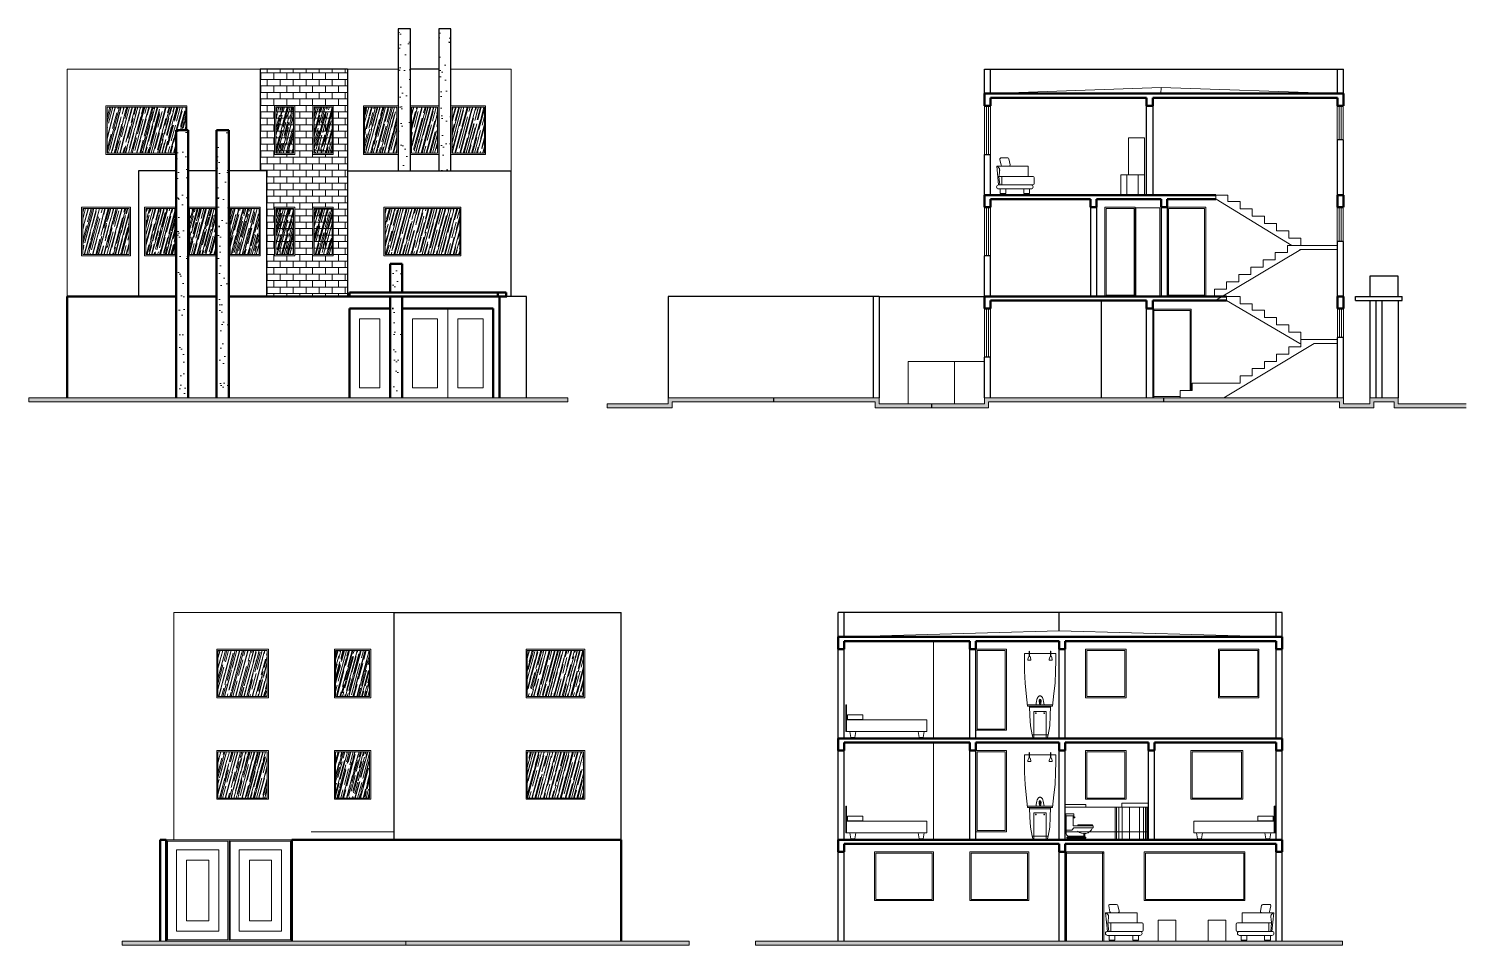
# Model space of a CAD drawing. Header units: millimetres. Extents: x 230.7 to 280.7, y 97.4 to 148.3.
# Drawn here: x 230.68 to 266.12, y 97.4 to 120 of the extents above; entities that cross this region are included whole.
import ezdxf

# ---------------------------------------------------------------- set-up
doc = ezdxf.new("R2010")
doc.units = ezdxf.units.MM
doc.header["$MEASUREMENT"] = 0
for name, color, linetype, lineweight in [('ACABADOS', 46, 'Continuous', 9), ('BOYAS Y COTAS', 4, 'Continuous', 20), ('CANCELERIA', 5, 'Continuous', 15), ('FOLLAJE Y MUEBLES', 3, 'Continuous', 9), ('MURESTES', 5, 'Continuous', 30), ('MUROS', 1, 'Continuous', 50)]:
    doc.layers.add(name, color=color, linetype=linetype, lineweight=lineweight)
pattern_1 = [(37.5, (4.4027, 8.98925), (-0.01574834, 0.48170594), [0, -0.38, 0, -0.425, 0, -0.40625]), (7.5, (4.4027, 8.98925), (0.4424442, 0.7055365), [0, -0.205, 0, -0.3425, 0, -0.13125]), (327.5, (4.0952, 8.98925), (0.77853547, 0.00141476), [0, -0.125, 0, -0.45, 0, -0.5875]), (317.5, (4.0952, 8.98925), (0.7515317, 0.2194189), [0, -0.0625, 0, -0.295, 0, -0.3375])]
pattern_2 = [(75, (4.40269, 8.98925), (-0.039652393, 0.238385586), [1.5, -0.2, 0.5, -0.1]), (75, (4.38882, 9.13066), (-0.15435004, -0.06216965), [0.3, -0.033, 0.6, -0.075]), (75, (4.33353, 9.05955), (0.069868873, 0.519622306), [0.8, -0.14, 0.4, -0.1])]

# ---------------------------------------------------------------- blocks, each defined once
blk = doc.blocks.new('A$C4D535CCF')
for p, q in [((0.595, 0.711), (0.626, 0.856)), ((0.655, 0.88), (0.822, 0.88)), ((0.82, 0.699), (0.851, 0.844)), ((0, 0.395), (0, 0.245)), ((0.03, 0.425), (0.872, 0.425)), ((0.148, 0.675), (0.928, 0.675)), ((0.148, 0.675), (0.148, 0.425)), ((0.928, 0.675), (0.26, 0.675)), ((0.587, 0.675), (0.815, 0.675)), ((0.791, 0.675), (0.624, 0.675)), ((0.8, 0.425), (0.8, 0.215)), ((0.815, 0.675), (0.815, 0.675)), ((0.85, 0.215), (0.872, 0.425)), ((0.88, 0.215), (0.928, 0.675)), ((0.03, 0.215), (0.88, 0.215)), ((0.08, 0.115), (0.88, 0.115)), ((0.119, 0.115), (0.119, 0)), ((0.119, 0), (0.259, 0)), ((0.259, 0.115), (0.259, 0)), ((0.701, 0.115), (0.701, 0)), ((0.841, 0), (0.701, 0)), ((0.841, 0.115), (0.841, 0))]:
    blk.add_line(p, q)
blk.add_lwpolyline([(0.872, 0.425), (0.868, 0.457), (0.865, 0.483), (0.862, 0.505), (0.859, 0.522), (0.858, 0.536), (0.856, 0.548), (0.855, 0.557), (0.855, 0.566), (0.854, 0.574), (0.854, 0.582), (0.855, 0.589), (0.856, 0.596), (0.857, 0.603), (0.859, 0.61), (0.862, 0.617), (0.865, 0.624), (0.869, 0.63), (0.874, 0.637), (0.879, 0.643), (0.886, 0.65), (0.895, 0.656), (0.904, 0.662), (0.915, 0.669), (0.928, 0.675)])
for centre, radius, start, end in [((0.624, 0.705), 0.03, 168, 270), ((0.655, 0.85), 0.03, 90, 168), ((0.822, 0.85), 0.03, 348, 90), ((0.03, 0.395), 0.03, 90, 180), ((0.791, 0.705), 0.03, 270, 348), ((0.03, 0.245), 0.03, 180, 270), ((0.08, 0.165), 0.05, 90, 270), ((0.88, 0.165), 0.05, 270, 90)]:
    blk.add_arc(centre, radius, start, end)
blk = doc.blocks.new('AVER6MT')
for p, q in [((-0.3, 1.928), (-0.263, 1.928)), ((-0.269, 2.094), (-0.269, 2.019)), ((-0.226, 1.928), (-0.263, 1.928)), ((-0.258, 2.094), (-0.258, 2.019)), ((0.226, 1.928), (0.263, 1.928)), ((0.258, 2.094), (0.258, 2.019)), ((0.3, 1.928), (0.263, 1.928)), ((0.269, 2.094), (0.269, 2.019)), ((-0.312, 0.825), (0, 0.825)), ((0.261, 0.793), (-0.261, 0.793)), ((-0.26, 0.765), (0, 0.765)), ((-0.1, 0.83), (-0.096, 0.869)), ((-0.099, 0.828), (-0.1, 0.83)), ((-0.094, 0.825), (-0.099, 0.828)), ((-0.096, 0.869), (-0.088, 0.911)), ((-0.088, 0.911), (-0.079, 0.954)), ((-0.079, 0.954), (-0.07, 0.986)), ((-0.07, 0.986), (-0.058, 1.01)), ((-0.058, 1.01), (-0.045, 1.026)), ((-0.045, 1.026), (-0.031, 1.038)), ((-0.031, 1.038), (-0.021, 1.043)), ((-0.026, 0.918), (-0.024, 0.93)), ((-0.025, 0.909), (-0.026, 0.918)), ((-0.023, 0.898), (-0.025, 0.909)), ((-0.024, 0.93), (-0.02, 0.94)), ((-0.019, 0.888), (-0.023, 0.898)), ((-0.021, 1.043), (-0.012, 1.046)), ((-0.02, 0.94), (-0.015, 0.948)), ((-0.014, 0.879), (-0.019, 0.888)), ((-0.016, 0.874), (-0.005, 0.898)), ((-0.016, 0.874), (-0.011, 0.882)), ((-0.016, 0.863), (-0.016, 0.874)), ((-0.01, 0.855), (-0.016, 0.863)), ((-0.015, 0.948), (-0.008, 0.955)), ((-0.012, 1.046), (0, 1.048)), ((-0.011, 0.882), (0, 0.886)), ((-0.009, 0.953), (-0.01, 0.943)), ((-0.01, 0.943), (-0.008, 0.938)), ((0, 0.852), (-0.01, 0.855)), ((-0.005, 0.961), (-0.009, 0.953)), ((-0.008, 0.938), (-0.003, 0.937)), ((0, 0.966), (-0.005, 0.961)), ((-0.005, 0.898), (-0.002, 0.902)), ((-0.003, 0.937), (0, 0.937)), ((-0.003, 0.931), (0, 0.934)), ((-0.003, 0.906), (-0.003, 0.931)), ((0, 0.903), (-0.003, 0.906)), ((-0.002, 0.902), (0, 0.902)), ((0.012, 1.046), (0, 1.048)), ((0, 0.966), (0.005, 0.961)), ((0.003, 0.937), (0, 0.937)), ((0.003, 0.931), (0, 0.934)), ((0, 0.903), (0.003, 0.906)), ((0.002, 0.902), (0, 0.902)), ((0.011, 0.882), (0, 0.886)), ((0, 0.852), (0.01, 0.855)), ((0.312, 0.825), (0, 0.825)), ((0.26, 0.765), (0, 0.765)), ((0.005, 0.898), (0.002, 0.902)), ((0.008, 0.938), (0.003, 0.937)), ((0.003, 0.906), (0.003, 0.931)), ((0.005, 0.961), (0.009, 0.953)), ((0.016, 0.874), (0.005, 0.898)), ((0.015, 0.948), (0.008, 0.955)), ((0.01, 0.943), (0.008, 0.938)), ((0.009, 0.953), (0.01, 0.943)), ((0.01, 0.855), (0.016, 0.863)), ((0.016, 0.874), (0.011, 0.882)), ((0.021, 1.043), (0.012, 1.046)), ((0.014, 0.879), (0.019, 0.888)), ((0.02, 0.94), (0.015, 0.948)), ((0.016, 0.863), (0.016, 0.874)), ((0.019, 0.888), (0.023, 0.898)), ((0.024, 0.93), (0.02, 0.94)), ((0.031, 1.038), (0.021, 1.043)), ((0.023, 0.898), (0.025, 0.909)), ((0.026, 0.918), (0.024, 0.93)), ((0.025, 0.909), (0.026, 0.918)), ((0.045, 1.026), (0.031, 1.038)), ((0.058, 1.01), (0.045, 1.026)), ((0.07, 0.986), (0.058, 1.01)), ((0.079, 0.954), (0.07, 0.986)), ((0.088, 0.911), (0.079, 0.954)), ((0.096, 0.869), (0.088, 0.911)), ((0.094, 0.825), (0.099, 0.828)), ((0.1, 0.83), (0.096, 0.869)), ((0.099, 0.828), (0.1, 0.83)), ((-0.15, 0.087), (-0.15, 0.661)), ((-0.15, 0.661), (0, 0.661)), ((-0.107, 0.627), (-0.112, 0.619)), ((-0.112, 0.619), (-0.107, 0.611)), ((-0.098, 0.627), (-0.107, 0.627)), ((-0.107, 0.611), (-0.098, 0.611)), ((-0.093, 0.619), (-0.098, 0.627)), ((-0.098, 0.611), (-0.093, 0.619)), ((0.15, 0.661), (0, 0.661)), ((0.093, 0.619), (0.098, 0.627)), ((0.098, 0.611), (0.093, 0.619)), ((0.098, 0.627), (0.107, 0.627)), ((0.107, 0.611), (0.098, 0.611)), ((0.107, 0.627), (0.112, 0.619)), ((0.112, 0.619), (0.107, 0.611)), ((0.15, 0.087), (0.15, 0.661)), ((-0.15, 0.087), (-0.15, 0.011)), ((0.15, 0.087), (0.15, 0.011))]:
    blk.add_line(p, q)
blk.add_lwpolyline([(0.308, 0.793), (0.342, 1.104), (0.369, 1.361), (0.38, 1.656), (0.386, 1.913), (0.386, 2.094), (0.269, 2.094), (0.269, 2.14), (0.268, 2.145), (0.263, 2.148), (0.26, 2.146), (0.258, 2.142), (0.258, 2.094), (0, 2.094), (-0.258, 2.094), (-0.258, 2.142), (-0.26, 2.146), (-0.263, 2.148), (-0.268, 2.145), (-0.269, 2.14), (-0.269, 2.094), (-0.386, 2.094), (-0.386, 1.913), (-0.38, 1.656), (-0.369, 1.361), (-0.342, 1.104), (-0.308, 0.793), (-0.261, 0.793), (-0.249, 0.558), (-0.238, 0.312), (-0.199, 0.087), (-0.172, 0), (-0.15, 0), (-0.15, 0.011), (0, 0.011), (0.15, 0.011), (0.15, 0), (0.172, 0), (0.199, 0.087), (0.238, 0.312), (0.249, 0.558), (0.261, 0.793)], close=True)
for points in [[(-0.263, 2.019), (-0.275, 2.019), (-0.275, 2.015), (-0.28, 2.015), (-0.288, 1.998), (-0.294, 1.979), (-0.298, 1.952), (-0.3, 1.928)], [(-0.263, 2.019), (-0.252, 2.019), (-0.252, 2.015), (-0.246, 2.015), (-0.239, 1.998), (-0.233, 1.979), (-0.228, 1.952), (-0.226, 1.928)], [(0.263, 2.019), (0.252, 2.019), (0.252, 2.015), (0.246, 2.015), (0.239, 1.998), (0.233, 1.979), (0.228, 1.952), (0.226, 1.928)], [(0.263, 2.019), (0.275, 2.019), (0.275, 2.015), (0.28, 2.015), (0.288, 1.998), (0.294, 1.979), (0.298, 1.952), (0.3, 1.928)], [(-0.199, 0.087), (0, 0.087)], [(0.199, 0.087), (0, 0.087)]]:
    blk.add_lwpolyline(points)
blk = doc.blocks.new('A$C7F246961')
for p, q in [((0.488, 0.525), (0.45, 0.525)), ((0.45, 0.525), (0.45, 0.5)), ((0.45, 0.5), (0.488, 0.5)), ((0.488, 0.55), (0.488, 0.3)), ((0.663, 0.125), (0.663, 0.55)), ((0, 0.3), (0, 0.25)), ((0.488, 0.3), (0, 0.3)), ((0, 0.25), (0.475, 0.25)), ((0.013, 0.3), (0.013, 0.325)), ((0.013, 0.325), (0.375, 0.325)), ((0.2, 0.05), (0.2, 0.113)), ((0.2, 0.025), (0.2, 0.05)), ((0.2, 0.05), (0.625, 0.05)), ((0.225, 0.112), (0.225, 0.05)), ((0.375, 0.325), (0.375, 0.3)), ((0.475, 0.25), (0.525, 0.2)), ((0.525, 0.2), (0.663, 0.2)), ((0.625, 0.05), (0.625, 0.025))]:
    blk.add_line(p, q)
for points in [[(0.675, 0.55), (0.675, 0.6), (0.475, 0.6), (0.475, 0.55)], [(0.65, 0), (0.65, 0.025), (0.175, 0.025), (0.175, 0)]]:
    blk.add_lwpolyline(points, close=True)
for centre, radius, start, end in [((0.225, 0.345), 0.233, 204.0619, 312.2547), ((0.581, 0.119), 0.0815, 302.4712, 4.3987)]:
    blk.add_arc(centre, radius, start, end)
blk = doc.blocks.new('A$C511046BF')
for p, q in [((0, 0.433), (0, 0.803)), ((0, 0.803), (0.024, 0.803)), ((0.024, 0.803), (0.024, 0.15)), ((0, 0.433), (0, 0.15)), ((2, 0.433), (0, 0.433)), ((2, 0.15), (2, 0.433)), ((0, 0.15), (2, 0.15)), ((0.126, 0), (0.101, 0.15)), ((0.251, 0.15), (0.101, 0.15)), ((0.176, 0), (0.126, 0)), ((0.176, 0), (0.226, 0)), ((0.226, 0), (0.251, 0.15)), ((1.814, 0), (1.789, 0.15)), ((1.939, 0.15), (1.789, 0.15)), ((1.864, 0), (1.814, 0)), ((1.864, 0), (1.914, 0)), ((1.914, 0), (1.939, 0.15))]:
    blk.add_line(p, q)
blk.add_lwpolyline([(0.424, 0.557), (0.047, 0.557), (0.047, 0.446), (0.424, 0.446)], close=True)
blk = doc.blocks.new('A$C3FB36643')
blk.add_blockref('A$C511046BF', (0, 0))
blk = doc.blocks.new('A$C0C0F4587')
for p, q in [((0, 0.5), (0.433, 0.5)), ((0, 0), (0, 0.5)), ((0.433, 0.5), (0.433, 0)), ((1.229, 0), (1.229, 0.5)), ((1.229, 0.5), (1.662, 0.5)), ((1.662, 0.5), (1.662, 0))]:
    blk.add_line(p, q)

msp = doc.modelspace()

# ---------------------------------------------------------------- hatches: boundary and pattern name
at = {"layer": 'FOLLAJE Y MUEBLES'}
h = msp.add_hatch(dxfattribs=at)
h.set_pattern_fill('AR-SAND', color=256, scale=0.25, style=0)
h.set_pattern_definition(pattern_1)
h.paths.add_polyline_path([(240.091, 119.998), (239.791, 119.998), (239.791, 116.498), (240.091, 116.498)])
h.paths.add_polyline_path([(240.791, 116.498), (241.091, 116.498), (241.091, 119.998), (240.791, 119.998)])
h = msp.add_hatch(dxfattribs=at)
h.set_pattern_fill('AR-B816', color=256, scale=0.02, style=0)
h.set_pattern_definition([(0, (4.40269, 8.98925), (0, 0.16), []), (90, (4.40269, 8.98925), (-0.16, 0.16), [0.16, -0.16])])
h.paths.add_polyline_path([(238.541, 118.998), (236.391, 118.998), (236.391, 116.498), (236.541, 116.498), (236.541, 113.398), (238.541, 113.398)])
h.paths.add_polyline_path([(238.191, 118.098), (238.191, 116.898), (237.691, 116.898), (237.691, 118.098)], flags=16)
h.paths.add_polyline_path([(238.161, 118.068), (238.161, 116.928), (237.721, 116.928), (237.721, 118.068)], flags=0)
h.paths.add_polyline_path([(237.241, 118.098), (237.241, 116.898), (236.741, 116.898), (236.741, 118.098)], flags=16)
h.paths.add_polyline_path([(237.211, 118.068), (237.211, 116.928), (236.771, 116.928), (236.771, 118.068)], flags=0)
h.paths.add_polyline_path([(238.191, 115.598), (238.191, 114.398), (237.691, 114.398), (237.691, 115.598)], flags=16)
h.paths.add_polyline_path([(238.161, 115.568), (238.161, 114.428), (237.721, 114.428), (237.721, 115.568)], flags=0)
h.paths.add_polyline_path([(237.241, 115.598), (237.241, 114.398), (236.741, 114.398), (236.741, 115.598)], flags=16)
h.paths.add_polyline_path([(237.211, 115.568), (237.211, 114.428), (236.771, 114.428), (236.771, 115.568)], flags=0)
h = msp.add_hatch(dxfattribs=at)
h.set_pattern_fill('AR-RROOF', color=256, scale=0.1, angle=75, style=0)
h.set_pattern_definition(pattern_2)
h.paths.add_polyline_path([(237.721, 116.928), (238.161, 116.928), (238.161, 118.068), (237.721, 118.068)])
h.paths.add_polyline_path([(238.161, 115.568), (237.721, 115.568), (237.721, 114.428), (238.161, 114.428)])
h.paths.add_polyline_path([(241.308, 114.428), (241.308, 115.568), (239.471, 115.568), (239.471, 114.428)])
h.paths.add_polyline_path([(238.964, 116.928), (239.761, 116.928), (239.761, 118.068), (238.964, 118.068)])
h.paths.add_polyline_path([(240.761, 118.068), (240.121, 118.068), (240.121, 116.928), (240.761, 116.928)])
h.paths.add_polyline_path([(241.121, 116.928), (241.918, 116.928), (241.918, 118.068), (241.121, 118.068)])
h.paths.add_polyline_path([(236.771, 114.428), (237.211, 114.428), (237.211, 115.568), (236.771, 115.568)])
h.paths.add_polyline_path([(235.646, 114.428), (236.361, 114.428), (236.361, 115.568), (235.646, 115.568)])
h.paths.add_polyline_path([(234.646, 114.428), (235.286, 114.428), (235.286, 115.568), (234.646, 115.568)])
h.paths.add_polyline_path([(233.571, 114.428), (234.286, 114.428), (234.286, 115.568), (233.571, 115.568)])
h.paths.add_polyline_path([(232.014, 115.568), (232.014, 114.428), (233.161, 114.428), (233.161, 115.568)])
h.paths.add_polyline_path([(232.614, 118.068), (232.614, 116.928), (234.316, 116.928), (234.316, 117.498), (234.554, 117.498), (234.554, 118.068)])
h = msp.add_hatch(dxfattribs=at)
h.set_pattern_fill('AR-RROOF', color=256, scale=0.1, angle=75, style=0)
h.set_pattern_definition(pattern_2)
h.paths.add_polyline_path([(237.211, 118.068), (236.771, 118.068), (236.771, 116.928), (237.211, 116.928)])
h = msp.add_hatch(dxfattribs=at)
h.set_pattern_fill('AR-SAND', color=256, scale=0.25, style=0)
h.set_pattern_definition(pattern_1)
h.paths.add_polyline_path([(234.316, 110.898), (234.616, 110.898), (234.616, 117.498), (234.316, 117.498)])
h.paths.add_polyline_path([(235.316, 110.898), (235.616, 110.898), (235.616, 117.498), (235.316, 117.498)])
h = msp.add_hatch(dxfattribs=at)
h.set_pattern_fill('AR-SAND', color=256, scale=0.25, style=0)
h.set_pattern_definition(pattern_1)
h.paths.add_polyline_path([(239.891, 114.198), (239.591, 114.198), (239.591, 113.498), (239.891, 113.498)])
h.paths.add_polyline_path([(239.891, 113.098), (239.891, 113.198), (239.891, 113.398), (239.591, 113.398), (239.591, 110.898), (239.891, 110.898)])
for points in [[(230.683, 110.898), (230.683, 110.798), (243.976, 110.798), (243.976, 110.898)], [(246.545, 110.798), (249.048, 110.798), (249.048, 110.898), (246.445, 110.898), (246.445, 110.748), (244.945, 110.748), (244.945, 110.648), (246.545, 110.648)], [(251.65, 110.898), (249.048, 110.898), (249.048, 110.798), (251.55, 110.798), (251.55, 110.648), (252.947, 110.648), (252.947, 110.748), (251.65, 110.748)], [(258.672, 110.898), (254.244, 110.898), (254.244, 110.748), (252.947, 110.748), (252.947, 110.648), (254.344, 110.648), (254.344, 110.798), (258.672, 110.798)], [(263.844, 110.798), (264.344, 110.798), (264.344, 110.648), (266.124, 110.648), (266.124, 110.748), (264.444, 110.748), (264.444, 110.898), (263.744, 110.898), (263.744, 110.748), (263.1, 110.748), (263.1, 110.898), (258.672, 110.898), (258.672, 110.798), (263, 110.798), (263, 110.648), (263.844, 110.648)], [(239.976, 97.402), (239.976, 97.502), (232.987, 97.502), (232.987, 97.402)], [(246.966, 97.502), (239.976, 97.502), (239.976, 97.402), (246.966, 97.402)], [(263.075, 97.402), (263.075, 97.502), (248.6, 97.502), (248.6, 97.402)]]:
    msp.add_hatch(color=256, dxfattribs=at).paths.add_polyline_path(points)
h = msp.add_hatch(dxfattribs=at)
h.set_pattern_fill('AR-RROOF', color=256, scale=0.1, angle=75, style=0)
h.set_pattern_definition([(75, (-20.79846, -7.88286), (-0.039652393, 0.238385586), [1.5, -0.2, 0.5, -0.1]), (75, (-20.81233, -7.74145), (-0.15435004, -0.06216965), [0.3, -0.033, 0.6, -0.075]), (75, (-20.86762, -7.812566), (0.069868873, 0.519622306), [0.8, -0.14, 0.4, -0.1])])
h.paths.add_polyline_path([(236.563, 104.672), (235.348, 104.672), (235.348, 103.532), (236.563, 103.532)])
h.paths.add_polyline_path([(238.248, 103.532), (239.088, 103.532), (239.088, 104.672), (238.248, 104.672)])
h.paths.add_polyline_path([(239.088, 102.172), (238.248, 102.172), (238.248, 101.032), (239.088, 101.032)])
h.paths.add_polyline_path([(236.563, 102.172), (235.348, 102.172), (235.348, 101.032), (236.563, 101.032)])
h.paths.add_polyline_path([(244.363, 101.032), (244.363, 102.172), (242.973, 102.172), (242.973, 101.032)])
h.paths.add_polyline_path([(242.973, 104.672), (242.973, 103.532), (244.363, 103.532), (244.363, 104.672)])

# ---------------------------------------------------------------- linework, layer by layer
at = {"layer": 'ACABADOS'}
for p, q in [((239.693, 100.202), (237.643, 100.202)), ((256.237, 100.202), (258.287, 100.202))]:
    msp.add_line(p, q, dxfattribs=at)
at = {"layer": 'BOYAS Y COTAS'}
for p, q in [((236.391, 118.998), (231.634, 118.998)), ((231.634, 113.398), (231.634, 118.998)), ((239.791, 118.998), (238.541, 118.998)), ((242.581, 118.998), (241.091, 118.998)), ((242.581, 116.498), (242.581, 118.998)), ((234.262, 100.002), (234.262, 105.602)), ((234.262, 105.602), (239.693, 105.602))]:
    msp.add_line(p, q, dxfattribs=at)
at = {"layer": 'CANCELERIA'}
for p, q in [((234.584, 117.498), (234.584, 118.098)), ((254.244, 116.898), (254.244, 118.098)), ((254.294, 116.898), (254.294, 118.098)), ((254.344, 116.898), (254.344, 118.098)), ((254.394, 116.898), (254.394, 118.098)), ((258.394, 115.898), (258.394, 118.083)), ((262.942, 117.255), (262.942, 118.098)), ((262.992, 117.255), (262.992, 118.098)), ((263.042, 117.255), (263.042, 118.098)), ((263.092, 117.255), (263.092, 118.098)), ((232.584, 116.898), (234.316, 116.898)), ((254.244, 114.398), (254.244, 115.598)), ((254.294, 114.398), (254.294, 115.598)), ((254.344, 114.398), (254.344, 115.598)), ((254.394, 114.398), (254.394, 115.598)), ((262.942, 114.755), (262.942, 115.598)), ((262.992, 114.755), (262.992, 115.598)), ((263.042, 114.755), (263.042, 115.598)), ((263.092, 114.755), (263.092, 115.598)), ((233.541, 114.398), (234.316, 114.398)), ((254.244, 111.898), (254.244, 113.098)), ((254.294, 111.898), (254.294, 113.098)), ((254.344, 111.898), (254.344, 113.098)), ((254.394, 111.898), (254.394, 113.098)), ((258.394, 113.083), (259.344, 113.083)), ((258.394, 110.898), (258.394, 113.083)), ((258.424, 110.898), (258.424, 113.083)), ((259.344, 113.083), (259.344, 111.078)), ((262.95, 112.387), (262.95, 113.098)), ((263, 112.387), (263, 113.098)), ((263.05, 112.387), (263.05, 113.098)), ((263.1, 112.387), (263.1, 113.098)), ((258.424, 113.053), (259.314, 113.053)), ((259.314, 113.053), (259.314, 111.078)), ((259.344, 110.898), (258.394, 110.898)), ((259.067, 110.928), (258.424, 110.928)), ((252.987, 102.502), (252.987, 104.902)), ((252.987, 100.002), (252.987, 102.402)), ((256.237, 99.702), (257.187, 99.702)), ((256.237, 99.672), (257.187, 99.672)), ((257.157, 97.502), (257.157, 99.702)), ((257.187, 97.502), (257.187, 99.702)), ((239.976, 97.402), (239.976, 97.502))]:
    msp.add_line(p, q, dxfattribs=at)
for points in [[(234.584, 117.498), (234.584, 118.098), (232.584, 118.098), (232.584, 116.898), (234.316, 116.898)], [(234.554, 117.498), (234.554, 118.068), (232.614, 118.068), (232.614, 116.928), (234.316, 116.928)]]:
    msp.add_lwpolyline(points, dxfattribs=at)
for points in [[(236.741, 118.098), (237.241, 118.098), (237.241, 116.898), (236.741, 116.898)], [(236.771, 118.068), (237.211, 118.068), (237.211, 116.928), (236.771, 116.928)], [(237.691, 118.098), (238.191, 118.098), (238.191, 116.898), (237.691, 116.898)], [(237.721, 118.068), (238.161, 118.068), (238.161, 116.928), (237.721, 116.928)], [(238.934, 116.898), (239.791, 116.898), (239.791, 118.098), (238.934, 118.098)], [(238.964, 116.928), (239.761, 116.928), (239.761, 118.068), (238.964, 118.068)], [(240.091, 118.098), (240.791, 118.098), (240.791, 116.898), (240.091, 116.898)], [(240.121, 118.068), (240.761, 118.068), (240.761, 116.928), (240.121, 116.928)], [(241.091, 116.898), (241.948, 116.898), (241.948, 118.098), (241.091, 118.098)], [(241.121, 116.928), (241.918, 116.928), (241.918, 118.068), (241.121, 118.068)], [(231.984, 115.598), (233.191, 115.598), (233.191, 114.398), (231.984, 114.398)], [(232.014, 115.568), (233.161, 115.568), (233.161, 114.428), (232.014, 114.428)], [(234.316, 115.598), (233.541, 115.598), (233.541, 114.398), (234.316, 114.398)], [(234.286, 115.568), (233.571, 115.568), (233.571, 114.428), (234.286, 114.428)], [(235.316, 115.598), (234.616, 115.598), (234.616, 114.398), (235.316, 114.398)], [(235.286, 115.568), (234.646, 115.568), (234.646, 114.428), (235.286, 114.428)], [(236.391, 115.598), (235.616, 115.598), (235.616, 114.398), (236.391, 114.398)], [(236.361, 115.568), (235.646, 115.568), (235.646, 114.428), (236.361, 114.428)], [(236.741, 115.598), (237.241, 115.598), (237.241, 114.398), (236.741, 114.398)], [(236.771, 115.568), (237.211, 115.568), (237.211, 114.428), (236.771, 114.428)], [(237.691, 115.598), (238.191, 115.598), (238.191, 114.398), (237.691, 114.398)], [(237.721, 115.568), (238.161, 115.568), (238.161, 114.428), (237.721, 114.428)], [(239.441, 115.598), (241.338, 115.598), (241.338, 114.398), (239.441, 114.398)], [(239.471, 115.568), (241.308, 115.568), (241.308, 114.428), (239.471, 114.428)], [(257.213, 113.398), (257.963, 113.398), (257.963, 115.598), (257.213, 115.598)], [(257.243, 113.428), (257.933, 113.428), (257.933, 115.568), (257.243, 115.568)], [(258.75, 113.398), (259.7, 113.398), (259.7, 115.598), (258.75, 115.598)], [(258.78, 113.428), (259.67, 113.428), (259.67, 115.568), (258.78, 115.568)], [(236.593, 103.502), (235.318, 103.502), (235.318, 104.702), (236.593, 104.702)], [(236.563, 103.532), (235.348, 103.532), (235.348, 104.672), (236.563, 104.672)], [(238.218, 104.702), (239.118, 104.702), (239.118, 103.502), (238.218, 103.502)], [(238.248, 104.672), (239.088, 104.672), (239.088, 103.532), (238.248, 103.532)], [(244.393, 104.702), (242.943, 104.702), (242.943, 103.502), (244.393, 103.502)], [(244.363, 104.672), (242.973, 104.672), (242.973, 103.532), (244.363, 103.532)], [(254.037, 104.702), (254.787, 104.702), (254.787, 102.702), (254.037, 102.702)], [(254.067, 104.672), (254.757, 104.672), (254.757, 102.732), (254.067, 102.732)], [(256.737, 104.702), (257.737, 104.702), (257.737, 103.502), (256.737, 103.502)], [(256.767, 104.672), (257.707, 104.672), (257.707, 103.532), (256.767, 103.532)], [(260.012, 104.702), (261.012, 104.702), (261.012, 103.502), (260.012, 103.502)], [(260.042, 104.672), (260.982, 104.672), (260.982, 103.532), (260.042, 103.532)], [(236.593, 101.002), (235.318, 101.002), (235.318, 102.202), (236.593, 102.202)], [(236.563, 101.032), (235.348, 101.032), (235.348, 102.172), (236.563, 102.172)], [(238.218, 102.202), (239.118, 102.202), (239.118, 101.002), (238.218, 101.002)], [(238.248, 102.172), (239.088, 102.172), (239.088, 101.032), (238.248, 101.032)], [(244.393, 102.202), (242.943, 102.202), (242.943, 101.002), (244.393, 101.002)], [(244.363, 102.172), (242.973, 102.172), (242.973, 101.032), (244.363, 101.032)], [(254.037, 102.202), (254.787, 102.202), (254.787, 100.202), (254.037, 100.202)], [(254.067, 102.172), (254.757, 102.172), (254.757, 100.232), (254.067, 100.232)], [(256.737, 102.202), (257.737, 102.202), (257.737, 101.002), (256.737, 101.002)], [(256.767, 102.172), (257.707, 102.172), (257.707, 101.032), (256.767, 101.032)], [(259.337, 101.002), (260.612, 101.002), (260.612, 102.202), (259.337, 102.202)], [(259.367, 101.032), (260.582, 101.032), (260.582, 102.172), (259.367, 102.172)], [(234.075, 100.002), (235.622, 100.002), (235.622, 97.502), (234.075, 97.502)], [(234.105, 99.972), (235.592, 99.972), (235.592, 97.532), (234.105, 97.532)], [(235.622, 100.002), (237.168, 100.002), (237.168, 97.502), (235.622, 97.502)], [(235.652, 99.972), (237.138, 99.972), (237.138, 97.532), (235.652, 97.532)], [(234.325, 99.752), (235.372, 99.752), (235.372, 97.752), (234.325, 97.752)], [(235.872, 99.752), (236.918, 99.752), (236.918, 97.752), (235.872, 97.752)], [(252.987, 98.502), (251.537, 98.502), (251.537, 99.702), (252.987, 99.702)], [(252.957, 98.532), (251.567, 98.532), (251.567, 99.672), (252.957, 99.672)], [(253.887, 98.502), (255.337, 98.502), (255.337, 99.702), (253.887, 99.702)], [(253.917, 98.532), (255.307, 98.532), (255.307, 99.672), (253.917, 99.672)], [(258.187, 98.502), (260.668, 98.502), (260.668, 99.702), (258.187, 99.702)], [(258.217, 98.532), (260.638, 98.532), (260.638, 99.672), (258.217, 99.672)], [(234.575, 99.502), (235.122, 99.502), (235.122, 98.002), (234.575, 98.002)], [(236.122, 99.502), (236.668, 99.502), (236.668, 98.002), (236.122, 98.002)]]:
    msp.add_lwpolyline(points, close=True, dxfattribs=at)
at = {"layer": 'FOLLAJE Y MUEBLES'}
for p, q in [((258.601, 118.548), (254.394, 118.398)), ((258.597, 118.398), (258.601, 118.548)), ((258.601, 118.548), (262.95, 118.398)), ((257.604, 116.398), (257.604, 115.898)), ((258.037, 116.398), (257.604, 116.398)), ((258.189, 116.398), (257.756, 116.398)), ((257.756, 116.398), (257.756, 115.898)), ((258.037, 115.898), (258.037, 116.398)), ((258.189, 115.898), (258.189, 116.398)), ((259.95, 115.898), (260.25, 115.898)), ((259.95, 115.898), (259.95, 115.798)), ((260.25, 115.898), (260.25, 115.738)), ((259.961, 115.798), (259.95, 115.798)), ((261.825, 114.658), (259.961, 115.798)), ((260.25, 115.738), (260.55, 115.738)), ((260.55, 115.738), (260.55, 115.558)), ((260.55, 115.558), (260.85, 115.558)), ((260.85, 115.558), (260.85, 115.378)), ((260.85, 115.378), (261.15, 115.378)), ((261.15, 115.378), (261.15, 115.198)), ((261.15, 115.198), (261.45, 115.198)), ((261.45, 115.198), (261.45, 115.018)), ((261.45, 115.018), (261.75, 115.018)), ((261.75, 115.018), (261.75, 114.838)), ((261.75, 114.838), (262.05, 114.838)), ((262.05, 114.838), (262.05, 114.658)), ((259.968, 113.312), (262.044, 114.558)), ((261.416, 114.478), (261.416, 114.298)), ((261.716, 114.478), (261.416, 114.478)), ((262.016, 114.658), (261.716, 114.658)), ((261.716, 114.658), (261.716, 114.478)), ((262.95, 114.658), (262.016, 114.658)), ((262.95, 114.558), (262.016, 114.558)), ((261.416, 114.298), (261.116, 114.298)), ((261.116, 114.298), (261.116, 114.118)), ((260.816, 113.938), (260.516, 113.938)), ((260.516, 113.938), (260.516, 113.758)), ((261.116, 114.118), (260.816, 114.118)), ((260.816, 114.118), (260.816, 113.938)), ((259.916, 113.578), (259.916, 113.398)), ((260.216, 113.578), (259.916, 113.578)), ((260.516, 113.758), (260.216, 113.758)), ((260.216, 113.758), (260.216, 113.578)), ((260.216, 113.298), (260.216, 113.398)), ((260.55, 113.398), (260.216, 113.398)), ((262.023, 112.238), (260.216, 113.298)), ((260.55, 113.218), (260.55, 113.398)), ((260.55, 113.218), (260.85, 113.218)), ((260.85, 113.218), (260.85, 113.058)), ((260.85, 113.058), (261.15, 113.058)), ((261.15, 113.058), (261.15, 112.878)), ((261.15, 112.878), (261.45, 112.878)), ((261.45, 112.878), (261.45, 112.698)), ((261.45, 112.698), (261.75, 112.698)), ((261.75, 112.698), (261.75, 112.518)), ((261.75, 112.518), (262.05, 112.518)), ((262.05, 112.518), (262.05, 112.338)), ((260.145, 110.898), (262.378, 112.238)), ((262.05, 112.158), (261.75, 112.158)), ((261.75, 112.158), (261.75, 111.978)), ((262.023, 112.238), (262.05, 112.238)), ((262.05, 112.338), (262.95, 112.338)), ((262.05, 112.338), (262.05, 112.158)), ((262.378, 112.238), (262.95, 112.238)), ((254.244, 111.798), (252.362, 111.798)), ((252.362, 111.798), (252.362, 110.748)), ((253.506, 111.798), (253.506, 110.748)), ((261.15, 111.798), (261.15, 111.618)), ((261.45, 111.798), (261.15, 111.798)), ((261.45, 111.978), (261.45, 111.798)), ((261.75, 111.978), (261.45, 111.978)), ((260.55, 111.438), (260.55, 111.258)), ((260.85, 111.438), (260.55, 111.438)), ((260.85, 111.618), (260.85, 111.438)), ((261.15, 111.618), (260.85, 111.618)), ((259.067, 111.078), (259.067, 110.898)), ((259.367, 111.078), (259.067, 111.078)), ((259.367, 111.258), (259.367, 111.078)), ((260.55, 111.258), (259.367, 111.258)), ((243.976, 110.898), (230.683, 110.898)), ((230.683, 110.798), (230.683, 110.898)), ((243.976, 110.798), (230.683, 110.798)), ((243.976, 110.798), (243.976, 110.898)), ((246.445, 110.748), (244.945, 110.748)), ((244.945, 110.748), (244.945, 110.648)), ((246.545, 110.648), (244.945, 110.648)), ((251.65, 110.898), (246.445, 110.898)), ((246.445, 110.898), (246.445, 110.748)), ((251.55, 110.798), (246.545, 110.798)), ((246.545, 110.798), (246.545, 110.648)), ((251.55, 110.798), (251.55, 110.648)), ((254.344, 110.648), (251.55, 110.648)), ((251.65, 110.898), (251.65, 110.748)), ((254.244, 110.748), (251.65, 110.748)), ((254.244, 110.898), (254.244, 110.748)), ((263.1, 110.898), (254.244, 110.898)), ((254.344, 110.798), (254.344, 110.648)), ((263, 110.798), (254.344, 110.798)), ((263, 110.648), (263, 110.798)), ((263.844, 110.648), (263, 110.648)), ((263.1, 110.898), (263.1, 110.748)), ((263.744, 110.748), (263.1, 110.748)), ((264.444, 110.898), (263.744, 110.898)), ((263.744, 110.898), (263.744, 110.748)), ((264.344, 110.798), (263.844, 110.798)), ((263.844, 110.798), (263.844, 110.648)), ((264.344, 110.798), (264.344, 110.648)), ((266.124, 110.648), (264.344, 110.648)), ((264.444, 110.898), (264.444, 110.748)), ((266.124, 110.748), (264.444, 110.748)), ((256.087, 105.152), (250.787, 105.002)), ((256.087, 105.152), (261.434, 105.002)), ((256.237, 100.807), (258.287, 100.807)), ((257.471, 100.807), (257.471, 100.002)), ((257.502, 100.807), (257.502, 100.002)), ((257.558, 100.807), (257.558, 100.002)), ((257.637, 100.807), (257.637, 100.002)), ((257.819, 100.807), (257.819, 100.002)), ((258.072, 100.807), (258.072, 100.002)), ((258.167, 100.807), (258.167, 100.002)), ((258.215, 100.807), (258.215, 100.002)), ((258.246, 100.807), (258.246, 100.002)), ((258.27, 100.807), (258.27, 100.002)), ((232.987, 97.502), (246.966, 97.502)), ((232.987, 97.402), (232.987, 97.502)), ((246.966, 97.402), (246.966, 97.502)), ((248.6, 97.402), (248.6, 97.502)), ((263.075, 97.502), (248.6, 97.502)), ((263.075, 97.402), (263.075, 97.502)), ((232.987, 97.402), (246.966, 97.402)), ((263.075, 97.402), (248.6, 97.402))]:
    msp.add_line(p, q, dxfattribs=at)
for points in [[(258.189, 116.398), (257.796, 116.398), (257.796, 117.307), (258.189, 117.307)], [(258.568, 113.415), (257.978, 113.415), (257.978, 115.583), (258.568, 115.583)], [(238.591, 113.098), (239.591, 113.098), (239.591, 110.898), (238.591, 110.898)], [(241.013, 113.098), (239.891, 113.098), (239.891, 110.898), (241.013, 110.898)], [(241.013, 113.098), (242.135, 113.098), (242.135, 110.898), (241.013, 110.898)], [(238.841, 112.848), (239.341, 112.848), (239.341, 111.148), (238.841, 111.148)], [(240.763, 112.848), (240.141, 112.848), (240.141, 111.148), (240.763, 111.148)], [(241.263, 112.848), (241.885, 112.848), (241.885, 111.148), (241.263, 111.148)], [(256.237, 100.807), (256.742, 100.807), (256.742, 100.87), (256.237, 100.87)], [(258.287, 100.807), (257.629, 100.807), (257.629, 100.902), (258.287, 100.902)]]:
    msp.add_lwpolyline(points, close=True, dxfattribs=at)
at = {"layer": 'MURESTES'}
for p, q in [((239.791, 119.998), (239.791, 116.498)), ((240.091, 119.998), (239.791, 119.998)), ((240.091, 116.498), (240.091, 119.998)), ((240.791, 119.998), (240.791, 116.498)), ((241.091, 119.998), (240.791, 119.998)), ((241.091, 116.498), (241.091, 119.998)), ((236.391, 118.998), (236.391, 116.498)), ((238.541, 118.998), (236.391, 118.998)), ((238.541, 118.998), (238.541, 113.398)), ((240.791, 118.998), (240.091, 118.998)), ((254.244, 118.398), (254.244, 118.998)), ((254.244, 118.998), (263.1, 118.998)), ((254.394, 118.398), (254.394, 118.998)), ((262.95, 118.398), (262.95, 118.998)), ((263.1, 118.398), (263.1, 118.998)), ((258.244, 115.898), (258.244, 118.098)), ((258.394, 118.098), (258.394, 115.898)), ((263.1, 117.255), (262.95, 117.255)), ((262.95, 115.898), (262.95, 117.255)), ((263.1, 115.898), (263.1, 117.255)), ((254.244, 115.898), (254.244, 116.898)), ((254.244, 116.898), (254.394, 116.898)), ((254.394, 115.898), (254.394, 116.898)), ((234.316, 116.498), (233.391, 116.498)), ((233.391, 116.498), (233.391, 113.398)), ((235.316, 116.498), (234.616, 116.498)), ((236.541, 116.498), (235.616, 116.498)), ((236.541, 116.498), (236.541, 113.398)), ((238.541, 116.498), (242.581, 116.498)), ((242.581, 113.398), (242.581, 116.498)), ((256.86, 115.598), (256.86, 113.398)), ((257.01, 115.598), (257.01, 113.398)), ((258.6, 115.598), (258.6, 113.398)), ((258.75, 115.598), (258.75, 113.398)), ((262.95, 113.398), (262.95, 114.755)), ((263.1, 114.755), (262.95, 114.755)), ((263.1, 113.398), (263.1, 114.755)), ((254.244, 113.398), (254.244, 114.398)), ((254.394, 114.398), (254.244, 114.398)), ((254.394, 113.398), (254.394, 114.398)), ((264.444, 113.898), (263.744, 113.898)), ((263.744, 113.898), (263.744, 113.398)), ((264.444, 113.398), (264.444, 113.898)), ((242.951, 113.398), (242.336, 113.398)), ((242.951, 110.898), (242.951, 113.398)), ((251.5, 113.398), (246.445, 113.398)), ((246.445, 113.398), (246.445, 110.898)), ((251.65, 113.398), (251.5, 113.398)), ((251.5, 113.398), (251.5, 110.898)), ((251.65, 113.398), (251.65, 110.898)), ((251.65, 113.398), (254.244, 113.398)), ((257.128, 110.898), (257.128, 113.298)), ((258.244, 110.898), (258.244, 113.098)), ((258.394, 113.098), (258.394, 110.898)), ((263.394, 113.398), (264.544, 113.398)), ((263.394, 113.298), (263.394, 113.398)), ((263.394, 113.298), (264.544, 113.298)), ((263.744, 113.298), (263.744, 110.898)), ((263.894, 113.398), (264.044, 113.398)), ((263.894, 113.298), (263.894, 110.898)), ((264.044, 113.298), (264.044, 110.898)), ((264.444, 113.298), (264.444, 110.898)), ((264.544, 113.298), (264.544, 113.398)), ((262.95, 110.898), (262.95, 112.387)), ((263.1, 112.387), (262.95, 112.387)), ((263.1, 110.898), (263.1, 112.387)), ((254.244, 110.898), (254.244, 111.898)), ((254.394, 111.898), (254.244, 111.898)), ((254.394, 110.898), (254.394, 111.898)), ((249.048, 110.898), (249.048, 110.798)), ((252.947, 110.648), (252.947, 110.748)), ((258.672, 110.798), (258.672, 110.898)), ((239.693, 105.602), (245.293, 105.602)), ((239.693, 100.002), (239.693, 105.602)), ((245.293, 100.002), (245.293, 105.602)), ((261.584, 105.602), (250.637, 105.602)), ((250.637, 105.002), (250.637, 105.602)), ((250.787, 105.002), (250.787, 105.602)), ((256.087, 105.152), (256.087, 105.602)), ((261.434, 105.002), (261.434, 105.602)), ((261.584, 105.002), (261.584, 105.602)), ((250.637, 102.502), (250.637, 104.702)), ((250.787, 102.502), (250.787, 104.702)), ((253.887, 102.502), (253.887, 104.702)), ((254.037, 102.502), (254.037, 104.702)), ((256.087, 102.502), (256.087, 104.702)), ((256.237, 102.502), (256.237, 104.702)), ((261.434, 102.502), (261.434, 104.702)), ((261.584, 102.502), (261.584, 104.702)), ((250.637, 100.002), (250.637, 102.202)), ((250.787, 100.002), (250.787, 102.202)), ((253.887, 100.002), (253.887, 102.202)), ((254.037, 100.002), (254.037, 102.202)), ((256.087, 100.002), (256.087, 102.202)), ((256.237, 100.002), (256.237, 102.202)), ((258.287, 100.002), (258.287, 102.202)), ((258.437, 100.002), (258.437, 102.202)), ((261.434, 100.002), (261.434, 102.202)), ((261.584, 100.002), (261.584, 102.202)), ((250.637, 97.502), (250.637, 99.702)), ((250.787, 97.502), (250.787, 99.702)), ((256.087, 97.502), (256.087, 99.702)), ((256.237, 97.502), (256.237, 99.702)), ((256.267, 97.502), (256.267, 99.702)), ((261.434, 97.502), (261.434, 99.702)), ((261.584, 97.502), (261.584, 99.702))]:
    msp.add_line(p, q, dxfattribs=at)
at = {"layer": 'MUROS'}
for p, q in [((254.244, 118.098), (254.244, 118.398)), ((262.95, 118.398), (254.244, 118.398)), ((263.1, 118.398), (262.95, 118.398)), ((263.1, 118.098), (263.1, 118.398)), ((254.244, 118.098), (254.394, 118.098)), ((254.394, 118.098), (254.394, 118.298)), ((256.86, 118.298), (254.394, 118.298)), ((258.244, 118.298), (256.86, 118.298)), ((258.244, 118.098), (258.244, 118.298)), ((258.244, 118.098), (258.394, 118.098)), ((258.394, 118.098), (258.394, 118.298)), ((262.95, 118.298), (258.394, 118.298)), ((262.95, 118.098), (262.95, 118.298)), ((263.1, 118.098), (262.95, 118.098)), ((234.316, 117.498), (234.316, 110.898)), ((234.616, 117.498), (234.316, 117.498)), ((234.616, 110.898), (234.616, 117.498)), ((235.316, 117.498), (235.316, 110.898)), ((235.616, 117.498), (235.316, 117.498)), ((235.616, 110.898), (235.616, 117.498)), ((254.244, 115.598), (254.244, 115.898)), ((259.95, 115.898), (254.244, 115.898)), ((262.95, 115.598), (262.95, 115.898)), ((263.1, 115.898), (262.95, 115.898)), ((263.1, 115.598), (263.1, 115.898)), ((254.244, 115.598), (254.394, 115.598)), ((254.394, 115.598), (254.394, 115.798)), ((256.86, 115.798), (254.394, 115.798)), ((256.86, 115.598), (256.86, 115.798)), ((257.01, 115.598), (256.86, 115.598)), ((258.6, 115.798), (257.01, 115.798)), ((257.01, 115.598), (257.01, 115.798)), ((258.6, 115.598), (258.6, 115.798)), ((258.6, 115.598), (258.75, 115.598)), ((258.75, 115.598), (258.75, 115.798)), ((259.95, 115.798), (258.75, 115.798)), ((263.1, 115.598), (262.95, 115.598)), ((239.591, 114.198), (239.591, 113.498)), ((239.891, 114.198), (239.591, 114.198)), ((239.891, 113.498), (239.891, 114.198)), ((238.591, 113.398), (238.591, 113.498)), ((238.591, 113.498), (242.453, 113.498)), ((242.247, 113.498), (242.247, 113.398)), ((242.453, 113.498), (242.453, 113.398)), ((231.634, 110.898), (231.634, 113.398)), ((234.316, 113.398), (231.634, 113.398)), ((235.316, 113.398), (234.616, 113.398)), ((238.591, 113.398), (235.616, 113.398)), ((238.591, 113.398), (242.473, 113.398)), ((238.591, 110.898), (238.591, 113.098)), ((238.591, 113.098), (239.591, 113.098)), ((239.591, 113.398), (239.591, 110.898)), ((239.891, 113.198), (239.891, 113.398)), ((239.891, 110.898), (239.891, 113.198)), ((239.891, 113.098), (242.135, 113.098)), ((242.135, 110.898), (242.135, 113.098)), ((242.286, 113.398), (242.286, 110.898)), ((254.244, 113.098), (254.244, 113.398)), ((260.216, 113.398), (254.244, 113.398)), ((254.244, 113.098), (254.394, 113.098)), ((254.394, 113.098), (254.394, 113.298)), ((258.244, 113.298), (254.394, 113.298)), ((258.244, 113.098), (258.244, 113.298)), ((258.244, 113.098), (258.394, 113.098)), ((260.216, 113.298), (258.394, 113.298)), ((258.394, 113.098), (258.394, 113.298)), ((263.1, 113.398), (262.95, 113.398)), ((262.95, 113.098), (262.95, 113.398)), ((263.1, 113.098), (262.95, 113.098)), ((263.1, 113.098), (263.1, 113.398)), ((261.584, 105.002), (250.637, 105.002)), ((250.637, 104.702), (250.637, 105.002)), ((261.584, 104.702), (261.584, 105.002)), ((250.637, 104.702), (250.787, 104.702)), ((253.887, 104.902), (250.787, 104.902)), ((250.787, 104.702), (250.787, 104.902)), ((253.887, 104.702), (253.887, 104.902)), ((253.887, 104.702), (254.037, 104.702)), ((256.087, 104.902), (254.037, 104.902)), ((254.037, 104.702), (254.037, 104.902)), ((256.087, 104.702), (256.087, 104.902)), ((256.237, 104.702), (256.087, 104.702)), ((261.434, 104.902), (256.237, 104.902)), ((256.237, 104.702), (256.237, 104.902)), ((261.434, 104.702), (261.434, 104.902)), ((261.434, 104.702), (261.584, 104.702)), ((261.584, 102.502), (250.637, 102.502)), ((250.637, 102.202), (250.637, 102.502)), ((261.584, 102.202), (261.584, 102.502)), ((250.637, 102.202), (250.787, 102.202)), ((253.887, 102.402), (250.787, 102.402)), ((250.787, 102.202), (250.787, 102.402)), ((253.887, 102.202), (253.887, 102.402)), ((253.887, 102.202), (254.037, 102.202)), ((256.087, 102.402), (254.037, 102.402)), ((254.037, 102.202), (254.037, 102.402)), ((256.087, 102.202), (256.087, 102.402)), ((256.237, 102.202), (256.087, 102.202)), ((258.287, 102.402), (256.237, 102.402)), ((256.237, 102.202), (256.237, 102.402)), ((258.287, 102.402), (258.287, 102.202)), ((258.287, 102.202), (258.437, 102.202)), ((261.434, 102.402), (258.437, 102.402)), ((258.437, 102.402), (258.437, 102.202)), ((261.434, 102.202), (261.434, 102.402)), ((261.434, 102.202), (261.584, 102.202)), ((233.926, 100.002), (234.075, 100.002)), ((233.926, 97.502), (233.926, 100.002)), ((234.075, 97.502), (234.075, 100.002)), ((237.168, 100.002), (245.293, 100.002)), ((237.168, 97.502), (237.168, 100.002)), ((245.293, 97.502), (245.293, 100.002)), ((261.584, 100.002), (250.637, 100.002)), ((250.637, 99.702), (250.637, 100.002)), ((261.584, 99.702), (261.584, 100.002)), ((250.637, 99.702), (250.787, 99.702)), ((256.087, 99.902), (250.787, 99.902)), ((250.787, 99.702), (250.787, 99.902)), ((256.087, 99.702), (256.087, 99.902)), ((256.237, 99.702), (256.087, 99.702)), ((261.434, 99.902), (256.237, 99.902)), ((256.237, 99.702), (256.237, 99.902)), ((261.434, 99.702), (261.434, 99.902)), ((261.434, 99.702), (261.584, 99.702))]:
    msp.add_line(p, q, dxfattribs=at)

# ---------------------------------------------------------------- block references
at = {"layer": 'FOLLAJE Y MUEBLES', "xscale": -1}
for name, p in [('A$C4D535CCF', (255.475, 115.933)), ('AVER6MT', (255.617, 102.503)), ('AVER6MT', (255.617, 100.003)), ('A$C3FB36643', (261.41, 100.025)), ('A$C7F246961', (256.924, 100.043)), ('A$C4D535CCF', (258.16, 97.529))]:
    msp.add_blockref(name, p, dxfattribs=at)
at = {"layer": 'FOLLAJE Y MUEBLES'}
for name, p in [('A$C3FB36643', (250.824, 102.525)), ('A$C3FB36643', (250.824, 100.025)), ('A$C4D535CCF', (260.453, 97.529)), ('A$C0C0F4587', (258.531, 97.519))]:
    msp.add_blockref(name, p, dxfattribs=at)

doc.saveas('drawing.dxf')
